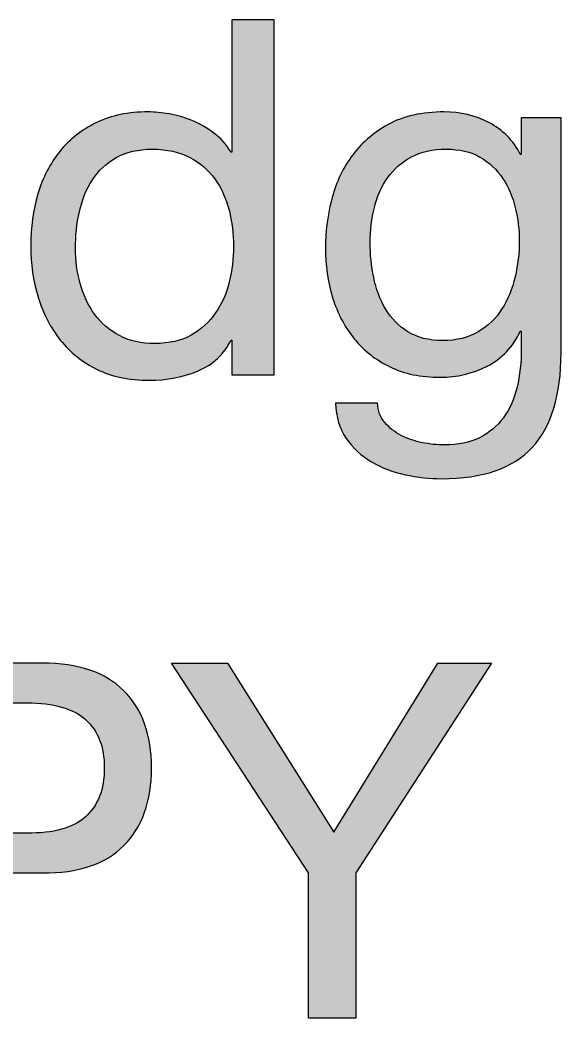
# Paper-space layout 'A3mask (portrait)' of a CAD drawing. Extents: x 0 to 277, y 0 to 394.
# Drawn here: x 212.605 to 214.803, y 29.013 to 33.067 of the extents above; entities that cross this region are included whole.
import ezdxf
from ezdxf.enums import TextEntityAlignment as Align

# ---------------------------------------------------------------- set-up
doc = ezdxf.new("R2010")
doc.units = 0
doc.layers.get('0').update_dxf_attribs({"linetype": 'CONTINUOUS'})
doc.layers.get('Defpoints').update_dxf_attribs({"linetype": 'CONTINUOUS'})
doc.layers.add('JPP_Mask', color=7, linetype='CONTINUOUS')
doc.styles.add('JPP', font='arial.ttf')

# ---------------------------------------------------------------- blocks, each defined once
blk = doc.blocks.new('A3mask (portrait)')
at = {"true_color": 0x004a91}
h = blk.add_hatch(color=154, dxfattribs=at)
edge = h.paths.add_edge_path()
edge.add_spline(control_points=[(213.6377, 31.8504), (213.6377, 32.0194), (213.6377, 32.2587), (213.6377, 32.4803)], knot_values=[19.437481, 19.437481, 19.437481, 19.437481, 19.749975, 19.749975, 19.749975, 19.749975], degree=3, periodic=0)
edge.add_spline(control_points=[(213.6377, 32.4803), (213.6377, 32.702), (213.6377, 32.9061), (213.6377, 33.0047)], knot_values=[19.124987, 19.124987, 19.124987, 19.124987, 19.437481, 19.437481, 19.437481, 19.437481], degree=3, periodic=0)
edge.add_spline(control_points=[(213.6377, 33.0047), (213.6377, 33.017), (213.6377, 33.0276), (213.6377, 33.0365)], knot_values=[19.085926, 19.085926, 19.085926, 19.085926, 19.124987, 19.124987, 19.124987, 19.124987], degree=3, periodic=0)
edge.add_spline(control_points=[(213.6377, 33.0365), (213.6377, 33.0453), (213.6377, 33.0524), (213.6377, 33.0574)], knot_values=[19.046864, 19.046864, 19.046864, 19.046864, 19.085926, 19.085926, 19.085926, 19.085926], degree=3, periodic=0)
edge.add_spline(control_points=[(213.6377, 33.0666), (213.6377, 33.0666), (213.6377, 33.0666), (213.6377, 33.0666), (213.6377, 33.0666), (213.6377, 33.0666), (213.6377, 33.0666)], knot_values=[18.999258, 18.999258, 18.999258, 18.999258, 18.999583, 18.999583, 18.999583, 19.000326, 19.000326, 19.000326, 19.000326], degree=3, periodic=0)
edge.add_spline(control_points=[(213.632, 33.0666), (213.6294, 33.0666), (213.626, 33.0666), (213.6219, 33.0666)], knot_values=[18.812494, 18.812494, 18.812494, 18.812494, 18.890617, 18.890617, 18.890617, 18.890617], degree=3, periodic=0)
edge.add_spline(control_points=[(213.6219, 33.0666), (213.6137, 33.0666), (213.6029, 33.0666), (213.5908, 33.0666)], knot_values=[18.656247, 18.656247, 18.656247, 18.656247, 18.812494, 18.812494, 18.812494, 18.812494], degree=3, periodic=0)
edge.add_spline(control_points=[(213.5908, 33.0666), (213.5787, 33.0666), (213.5653, 33.0666), (213.5519, 33.0666)], knot_values=[18.5, 18.5, 18.5, 18.5, 18.656247, 18.656247, 18.656247, 18.656247], degree=3, periodic=0)
edge.add_spline(control_points=[(213.5519, 33.0666), (213.5385, 33.0666), (213.5251, 33.0666), (213.513, 33.0666)], knot_values=[18.343753, 18.343753, 18.343753, 18.343753, 18.5, 18.5, 18.5, 18.5], degree=3, periodic=0)
edge.add_spline(control_points=[(213.513, 33.0666), (213.5009, 33.0666), (213.4901, 33.0666), (213.4819, 33.0666)], knot_values=[18.187506, 18.187506, 18.187506, 18.187506, 18.343753, 18.343753, 18.343753, 18.343753], degree=3, periodic=0)
edge.add_spline(control_points=[(213.4819, 33.0666), (213.4779, 33.0666), (213.4744, 33.0666), (213.4718, 33.0666)], knot_values=[18.109383, 18.109383, 18.109383, 18.109383, 18.187506, 18.187506, 18.187506, 18.187506], degree=3, periodic=0)
edge.add_spline(control_points=[(213.4661, 33.0666), (213.4661, 33.0666), (213.4661, 33.0666), (213.4661, 33.0666), (213.4661, 33.0666), (213.4661, 33.0666), (213.4661, 33.0666)], knot_values=[17.999522, 17.999522, 17.999522, 17.999522, 18.000874, 18.000874, 18.000874, 18.001353, 18.001353, 18.001353, 18.001353], degree=3, periodic=0)
edge.add_spline(control_points=[(213.4661, 33.0632), (213.4661, 33.0613), (213.4661, 33.0587), (213.4661, 33.0554)], knot_values=[17.914074, 17.914074, 17.914074, 17.914074, 17.953136, 17.953136, 17.953136, 17.953136], degree=3, periodic=0)
edge.add_spline(control_points=[(213.4661, 33.0554), (213.4661, 33.0521), (213.4661, 33.0481), (213.4661, 33.0435)], knot_values=[17.875012, 17.875012, 17.875012, 17.875012, 17.914074, 17.914074, 17.914074, 17.914074], degree=3, periodic=0)
edge.add_spline(control_points=[(213.4661, 33.0435), (213.4661, 33.0068), (213.4661, 32.9308), (213.4661, 32.8482)], knot_values=[17.562519, 17.562519, 17.562519, 17.562519, 17.875012, 17.875012, 17.875012, 17.875012], degree=3, periodic=0)
edge.add_spline(control_points=[(213.4661, 32.8482), (213.4661, 32.7656), (213.4661, 32.6765), (213.4661, 32.6136)], knot_values=[17.250025, 17.250025, 17.250025, 17.250025, 17.562519, 17.562519, 17.562519, 17.562519], degree=3, periodic=0)
edge.add_spline(control_points=[(213.4661, 32.6136), (213.4661, 32.5978), (213.4661, 32.5837), (213.4661, 32.5718)], knot_values=[17.171902, 17.171902, 17.171902, 17.171902, 17.250025, 17.250025, 17.250025, 17.250025], degree=3, periodic=0)
edge.add_spline(control_points=[(213.4661, 32.5718), (213.4661, 32.5598), (213.4661, 32.55), (213.4661, 32.5429)], knot_values=[17.093778, 17.093778, 17.093778, 17.093778, 17.171902, 17.171902, 17.171902, 17.171902], degree=3, periodic=0)
edge.add_spline(control_points=[(213.4661, 32.5429), (213.4661, 32.5394), (213.4661, 32.5365), (213.4661, 32.5343)], knot_values=[17.054716, 17.054716, 17.054716, 17.054716, 17.093778, 17.093778, 17.093778, 17.093778], degree=3, periodic=0)
edge.add_spline(control_points=[(213.4661, 32.5343), (213.4661, 32.5321), (213.4661, 32.5307), (213.4661, 32.53)], knot_values=[17.015655, 17.015655, 17.015655, 17.015655, 17.054716, 17.054716, 17.054716, 17.054716], degree=3, periodic=0)
edge.add_spline(control_points=[(213.4661, 32.53), (213.4661, 32.5299), (213.4661, 32.5299), (213.4661, 32.5298)], knot_values=[17.010772, 17.010772, 17.010772, 17.010772, 17.015655, 17.015655, 17.015655, 17.015655], degree=3, periodic=0)
edge.add_spline(control_points=[(213.4661, 32.5298), (213.4661, 32.5298), (213.4661, 32.5297), (213.4661, 32.5297)], knot_values=[17.005889, 17.005889, 17.005889, 17.005889, 17.010772, 17.010772, 17.010772, 17.010772], degree=3, periodic=0)
edge.add_spline(control_points=[(213.4661, 32.5297), (213.4661, 32.5297), (213.4661, 32.5297), (213.4661, 32.5297)], knot_values=[17.003448, 17.003448, 17.003448, 17.003448, 17.005889, 17.005889, 17.005889, 17.005889], degree=3, periodic=0)
edge.add_spline(control_points=[(213.4661, 32.5297), (213.4661, 32.5296), (213.4661, 32.5296), (213.4661, 32.5296)], knot_values=[17.001007, 17.001007, 17.001007, 17.001007, 17.003448, 17.003448, 17.003448, 17.003448], degree=3, periodic=0)
edge.add_spline(control_points=[(213.4661, 32.5296), (213.4661, 32.5296), (213.4661, 32.5296), (213.4661, 32.5296)], knot_values=[17.000701, 17.000701, 17.000701, 17.000701, 17.001007, 17.001007, 17.001007, 17.001007], degree=3, periodic=0)
edge.add_spline(control_points=[(213.4631, 32.5296), (213.4625, 32.5296), (213.4622, 32.5296), (213.4622, 32.5296), (213.4434, 32.5606), (213.4202, 32.5865), (213.3926, 32.6073), (213.365, 32.6282), (213.3357, 32.645), (213.3047, 32.6578)], knot_values=[14, 14, 14, 14, 14.312544, 14.312544, 14.312544, 15.312544, 15.312544, 15.312544, 16.312544, 16.312544, 16.312544, 16.312544], degree=3, periodic=0)
edge.add_spline(control_points=[(213.3047, 32.6578), (213.2738, 32.6705), (213.2427, 32.6797), (213.2119, 32.685)], knot_values=[13, 13, 13, 13, 14, 14, 14, 14], degree=3, periodic=0)
edge.add_spline(control_points=[(213.2119, 32.685), (213.1808, 32.6904), (213.1518, 32.6932), (213.1249, 32.6932)], knot_values=[12, 12, 12, 12, 13, 13, 13, 13], degree=3, periodic=0)
edge.add_spline(control_points=[(213.1249, 32.6932), (213.0456, 32.6932), (212.976, 32.6787), (212.9162, 32.6498)], knot_values=[11, 11, 11, 11, 12, 12, 12, 12], degree=3, periodic=0)
edge.add_spline(control_points=[(212.9162, 32.6498), (212.8561, 32.6208), (212.8064, 32.5817), (212.7668, 32.5327)], knot_values=[10, 10, 10, 10, 11, 11, 11, 11], degree=3, periodic=0)
edge.add_spline(control_points=[(212.7668, 32.5327), (212.7269, 32.4835), (212.6974, 32.426), (212.6779, 32.3601)], knot_values=[9, 9, 9, 9, 10, 10, 10, 10], degree=3, periodic=0)
edge.add_spline(control_points=[(212.6779, 32.3601), (212.6582, 32.2941), (212.6485, 32.224), (212.6485, 32.1501), (212.6485, 32.0761), (212.6587, 32.006), (212.6789, 31.9401)], knot_values=[7, 7, 7, 7, 8, 8, 8, 9, 9, 9, 9], degree=3, periodic=0)
edge.add_spline(control_points=[(212.6789, 31.9401), (212.6991, 31.8742), (212.729, 31.8163), (212.7686, 31.7665)], knot_values=[6, 6, 6, 6, 7, 7, 7, 7], degree=3, periodic=0)
edge.add_spline(control_points=[(212.7686, 31.7665), (212.8083, 31.7167), (212.8582, 31.677), (212.918, 31.6473)], knot_values=[5, 5, 5, 5, 6, 6, 6, 6], degree=3, periodic=0)
edge.add_spline(control_points=[(212.918, 31.6473), (212.9779, 31.6177), (213.0484, 31.603), (213.1291, 31.603)], knot_values=[4, 4, 4, 4, 5, 5, 5, 5], degree=3, periodic=0)
edge.add_spline(control_points=[(213.1291, 31.603), (213.2017, 31.603), (213.2682, 31.6158), (213.329, 31.6413)], knot_values=[3, 3, 3, 3, 4, 4, 4, 4], degree=3, periodic=0)
edge.add_spline(control_points=[(213.329, 31.6413), (213.3896, 31.6669), (213.4339, 31.7085), (213.4622, 31.7665)], knot_values=[2, 2, 2, 2, 3, 3, 3, 3], degree=3, periodic=0)
edge.add_spline(control_points=[(213.4661, 31.7665), (213.4661, 31.7665), (213.4661, 31.7312), (213.4661, 31.6958)], knot_values=[0.5, 0.5, 0.5, 0.5, 1, 1, 1, 1], degree=3, periodic=0)
edge.add_spline(control_points=[(213.4661, 31.6958), (213.4661, 31.6605), (213.4661, 31.6252), (213.4661, 31.6252), (213.4661, 31.6252), (213.4829, 31.6252), (213.5059, 31.6252)], knot_values=[20.687456, 20.687456, 20.687456, 20.687456, 21.187456, 21.187456, 21.187456, 21.5, 21.5, 21.5, 21.5], degree=3, periodic=0)
edge.add_spline(control_points=[(213.5059, 31.6252), (213.529, 31.6252), (213.5583, 31.6252), (213.5834, 31.6252)], knot_values=[20.374962, 20.374962, 20.374962, 20.374962, 20.687456, 20.687456, 20.687456, 20.687456], degree=3, periodic=0)
edge.add_spline(control_points=[(213.5834, 31.6252), (213.596, 31.6252), (213.6075, 31.6252), (213.6167, 31.6252)], knot_values=[20.218716, 20.218716, 20.218716, 20.218716, 20.374962, 20.374962, 20.374962, 20.374962], degree=3, periodic=0)
edge.add_spline(control_points=[(213.6167, 31.6252), (213.6259, 31.6252), (213.6327, 31.6252), (213.6358, 31.6252)], knot_values=[20.062469, 20.062469, 20.062469, 20.062469, 20.218716, 20.218716, 20.218716, 20.218716], degree=3, periodic=0)
edge.add_spline(control_points=[(213.6377, 31.6252), (213.6377, 31.6252), (213.6377, 31.6252), (213.6377, 31.6252), (213.6377, 31.6252), (213.6377, 31.6252), (213.6377, 31.6252)], knot_values=[19.999756, 19.999756, 19.999756, 19.999756, 20.000581, 20.000581, 20.000581, 20.000824, 20.000824, 20.000824, 20.000824], degree=3, periodic=0)
edge.add_spline(control_points=[(213.6377, 31.6252), (213.6377, 31.6252), (213.6377, 31.6252), (213.6377, 31.6252)], knot_values=[19.999604, 19.999604, 19.999604, 19.999604, 19.999756, 19.999756, 19.999756, 19.999756], degree=3, periodic=0)
edge.add_spline(control_points=[(213.6377, 31.6262), (213.6377, 31.6279), (213.6377, 31.6318), (213.6377, 31.6376)], knot_values=[19.945284, 19.945284, 19.945284, 19.945284, 19.984345, 19.984345, 19.984345, 19.984345], degree=3, periodic=0)
edge.add_spline(control_points=[(213.6377, 31.6376), (213.6377, 31.6435), (213.6377, 31.6512), (213.6377, 31.6608)], knot_values=[19.906222, 19.906222, 19.906222, 19.906222, 19.945284, 19.945284, 19.945284, 19.945284], degree=3, periodic=0)
edge.add_spline(control_points=[(213.6377, 31.6608), (213.6377, 31.68), (213.6377, 31.7062), (213.6377, 31.7383)], knot_values=[19.828098, 19.828098, 19.828098, 19.828098, 19.906222, 19.906222, 19.906222, 19.906222], degree=3, periodic=0)
edge.add_spline(control_points=[(213.6377, 31.7383), (213.6377, 31.7704), (213.6377, 31.8082), (213.6377, 31.8504)], knot_values=[19.749975, 19.749975, 19.749975, 19.749975, 19.828098, 19.828098, 19.828098, 19.828098], degree=3, periodic=0)
edge = h.paths.add_edge_path(flags=16)
edge.add_spline(control_points=[(213.4552, 32.0027), (213.4436, 31.9556), (213.425, 31.9135), (213.3995, 31.8765), (213.374, 31.8395), (213.3411, 31.8096), (213.3007, 31.7867)], knot_values=[4, 4, 4, 4, 5, 5, 5, 6, 6, 6, 6], degree=3, periodic=0)
edge.add_spline(control_points=[(213.3007, 31.7867), (213.2604, 31.7638), (213.2112, 31.7524), (213.1532, 31.7524)], knot_values=[3, 3, 3, 3, 4, 4, 4, 4], degree=3, periodic=0)
edge.add_spline(control_points=[(213.1532, 31.7524), (213.098, 31.7524), (213.05, 31.7631), (213.0089, 31.7846), (212.9679, 31.8062), (212.9342, 31.8351), (212.908, 31.8715)], knot_values=[1, 1, 1, 1, 2, 2, 2, 3, 3, 3, 3], degree=3, periodic=0)
edge.add_spline(control_points=[(212.908, 31.8715), (212.8818, 31.9078), (212.8621, 31.9492), (212.8494, 31.9956)], knot_values=[0, 0, 0, 0, 1, 1, 1, 1], degree=3, periodic=0)
edge.add_spline(control_points=[(212.8494, 31.9956), (212.8366, 32.0421), (212.8303, 32.0895), (212.8303, 32.138)], knot_values=[15, 15, 15, 15, 16, 16, 16, 16], degree=3, periodic=0)
edge.add_spline(control_points=[(212.8303, 32.138), (212.8303, 32.1891), (212.8357, 32.2389), (212.8463, 32.2874)], knot_values=[14, 14, 14, 14, 15, 15, 15, 15], degree=3, periodic=0)
edge.add_spline(control_points=[(212.8463, 32.2874), (212.8572, 32.3358), (212.8746, 32.3789), (212.899, 32.4166)], knot_values=[13, 13, 13, 13, 14, 14, 14, 14], degree=3, periodic=0)
edge.add_spline(control_points=[(212.899, 32.4166), (212.9231, 32.4543), (212.9554, 32.4845), (212.9957, 32.5074)], knot_values=[12, 12, 12, 12, 13, 13, 13, 13], degree=3, periodic=0)
edge.add_spline(control_points=[(212.9957, 32.5074), (213.0363, 32.5302), (213.0852, 32.5417), (213.1432, 32.5417)], knot_values=[11, 11, 11, 11, 12, 12, 12, 12], degree=3, periodic=0)
edge.add_spline(control_points=[(213.1432, 32.5417), (213.2024, 32.5417), (213.2529, 32.5306), (213.2947, 32.5084)], knot_values=[10, 10, 10, 10, 11, 11, 11, 11], degree=3, periodic=0)
edge.add_spline(control_points=[(213.2947, 32.5084), (213.3362, 32.4863), (213.3703, 32.4569), (213.3965, 32.4206)], knot_values=[9, 9, 9, 9, 10, 10, 10, 10], degree=3, periodic=0)
edge.add_spline(control_points=[(213.3965, 32.4206), (213.4227, 32.3842), (213.442, 32.3422), (213.454, 32.2944), (213.4661, 32.2467), (213.4724, 32.1971), (213.4724, 32.146)], knot_values=[7, 7, 7, 7, 8, 8, 8, 9, 9, 9, 9], degree=3, periodic=0)
edge.add_spline(control_points=[(213.4724, 32.146), (213.4724, 32.0975), (213.4666, 32.0497), (213.4552, 32.0027)], knot_values=[6, 6, 6, 6, 7, 7, 7, 7], degree=3, periodic=0)
h = blk.add_hatch(color=154, dxfattribs=at)
edge = h.paths.add_edge_path(flags=16)
edge.add_spline(control_points=[(214.4665, 31.7998), (214.5061, 31.8234), (214.5381, 31.8543), (214.5623, 31.8927), (214.5866, 31.931), (214.6045, 31.9745), (214.6159, 32.0228), (214.6272, 32.0713), (214.633, 32.1198), (214.633, 32.1683), (214.633, 32.214), (214.6277, 32.2591), (214.6168, 32.3035), (214.6061, 32.3479), (214.5889, 32.3879), (214.5653, 32.4236), (214.5419, 32.4592), (214.5112, 32.4879), (214.4734, 32.5095), (214.4359, 32.5309), (214.3899, 32.5417), (214.3361, 32.5417), (214.2809, 32.5417), (214.2338, 32.5313), (214.1949, 32.5104), (214.1559, 32.4895), (214.1239, 32.4617), (214.0991, 32.4267), (214.074, 32.3916), (214.0559, 32.3513), (214.0446, 32.3055), (214.033, 32.2598), (214.0274, 32.212), (214.0274, 32.1622), (214.0274, 32.115), (214.032, 32.0679), (214.0416, 32.0209), (214.0508, 31.9738), (214.0671, 31.931), (214.09, 31.8927), (214.1128, 31.8543), (214.1431, 31.8234), (214.1807, 31.7998), (214.2185, 31.7763), (214.2656, 31.7644), (214.322, 31.7644), (214.3786, 31.7644), (214.4268, 31.7763), (214.4665, 31.7998)], knot_values=[0, 0, 0, 0, 1, 1, 1, 2, 2, 2, 3, 3, 3, 4, 4, 4, 5, 5, 5, 6, 6, 6, 7, 7, 7, 8, 8, 8, 9, 9, 9, 10, 10, 10, 11, 11, 11, 12, 12, 12, 13, 13, 13, 14, 14, 14, 15, 15, 15, 16, 16, 16, 16], degree=3, periodic=0)
edge = h.paths.add_edge_path()
edge.add_spline(control_points=[(214.6854, 31.3304), (214.6075, 31.2456), (214.485, 31.2033), (214.318, 31.2033), (214.2696, 31.2033), (214.2202, 31.2086), (214.1696, 31.2194), (214.1193, 31.2302), (214.0733, 31.2477), (214.0323, 31.2719), (213.9912, 31.296), (213.9574, 31.3277), (213.9305, 31.3668), (213.9035, 31.4059), (213.8887, 31.4535), (213.8859, 31.5101), (213.8859, 31.5101), (214.0576, 31.5101), (214.0576, 31.5101), (214.0589, 31.4792), (214.0687, 31.4529), (214.0868, 31.4314), (214.1051, 31.4098), (214.1274, 31.3923), (214.1536, 31.3788), (214.1798, 31.3654), (214.2083, 31.3556), (214.2394, 31.3496), (214.2703, 31.3436), (214.2999, 31.3405), (214.3282, 31.3405), (214.3846, 31.3405), (214.4324, 31.3503), (214.4716, 31.3698), (214.5105, 31.3893), (214.5428, 31.4162), (214.5683, 31.4505), (214.594, 31.4848), (214.6124, 31.5262), (214.624, 31.5747), (214.6353, 31.6232), (214.6411, 31.6763), (214.6411, 31.7342), (214.6411, 31.7342), (214.6411, 31.8028), (214.6411, 31.8028), (214.6411, 31.8028), (214.637, 31.8028), (214.637, 31.8028), (214.6075, 31.7382), (214.5627, 31.6908), (214.5027, 31.6605), (214.4428, 31.6303), (214.3793, 31.6151), (214.312, 31.6151), (214.2338, 31.6151), (214.1659, 31.6292), (214.1081, 31.6575), (214.0501, 31.6857), (214.0017, 31.7237), (213.9627, 31.7715), (213.9237, 31.8193), (213.8945, 31.8752), (213.875, 31.9391), (213.8553, 32.003), (213.8456, 32.0706), (213.8456, 32.1419), (213.8456, 32.2039), (213.8537, 32.2674), (213.8699, 32.3328), (213.8859, 32.398), (213.9128, 32.4573), (213.9506, 32.5104), (213.9882, 32.5636), (214.0381, 32.6073), (214.1, 32.6417), (214.1619, 32.676), (214.238, 32.6932), (214.3282, 32.6932), (214.3941, 32.6932), (214.4546, 32.6787), (214.5099, 32.6498), (214.5651, 32.6208), (214.608, 32.5774), (214.639, 32.5195), (214.639, 32.5195), (214.6411, 32.5195), (214.6411, 32.5195), (214.6411, 32.5195), (214.6411, 32.6689), (214.6411, 32.6689), (214.6411, 32.6689), (214.8026, 32.6689), (214.8026, 32.6689), (214.8026, 32.6689), (214.8026, 31.714), (214.8026, 31.714), (214.8026, 31.5431), (214.7636, 31.4153), (214.6854, 31.3304)], knot_values=[0, 0, 0, 0, 1, 1, 1, 2, 2, 2, 3, 3, 3, 4, 4, 4, 5, 5, 5, 6, 6, 6, 7, 7, 7, 8, 8, 8, 9, 9, 9, 10, 10, 10, 11, 11, 11, 12, 12, 12, 13, 13, 13, 14, 14, 14, 15, 15, 15, 16, 16, 16, 17, 17, 17, 18, 18, 18, 19, 19, 19, 20, 20, 20, 21, 21, 21, 22, 22, 22, 23, 23, 23, 24, 24, 24, 25, 25, 25, 26, 26, 26, 27, 27, 27, 28, 28, 28, 29, 29, 29, 30, 30, 30, 31, 31, 31, 32, 32, 32, 33, 33, 33, 33], degree=3, periodic=0)
h = blk.add_hatch(color=154, dxfattribs=at)
edge = h.paths.add_edge_path()
edge.add_spline(control_points=[(212.5949, 29.6021), (212.654, 29.6021), (212.697, 29.6021), (212.697, 29.6021), (212.8424, 29.6007), (212.9523, 29.6376), (213.027, 29.713), (213.1017, 29.7884), (213.1391, 29.8935), (213.1391, 30.028), (213.1391, 30.1625), (213.1017, 30.2671), (213.027, 30.3419)], knot_values=[1, 1, 1, 1, 1.312544, 1.312544, 1.312544, 2.312544, 2.312544, 2.312544, 3.312544, 3.312544, 3.312544, 4.312544, 4.312544, 4.312544, 4.312544], degree=3, periodic=0)
edge.add_spline(control_points=[(213.027, 30.3419), (212.9523, 30.4166), (212.8424, 30.454), (212.697, 30.454)], knot_values=[0, 0, 0, 0, 1, 1, 1, 1], degree=3, periodic=0)
edge.add_spline(control_points=[(212.697, 30.454), (212.697, 30.454), (212.6352, 30.454), (212.5504, 30.454)], knot_values=[8.687456, 8.687456, 8.687456, 8.687456, 9, 9, 9, 9], degree=3, periodic=0)
edge.add_spline(control_points=[(212.5504, 30.454), (212.4655, 30.454), (212.3576, 30.454), (212.265, 30.454)], knot_values=[8.374962, 8.374962, 8.374962, 8.374962, 8.687456, 8.687456, 8.687456, 8.687456], degree=3, periodic=0)
edge.add_spline(control_points=[(212.265, 30.454), (212.2188, 30.454), (212.1763, 30.454), (212.1426, 30.454)], knot_values=[8.218716, 8.218716, 8.218716, 8.218716, 8.374963, 8.374963, 8.374963, 8.374963], degree=3, periodic=0)
edge.add_spline(control_points=[(212.1426, 30.454), (212.1089, 30.454), (212.0838, 30.454), (212.0722, 30.454)], knot_values=[8.062469, 8.062469, 8.062469, 8.062469, 8.218716, 8.218716, 8.218716, 8.218716], degree=3, periodic=0)
edge.add_spline(control_points=[(212.0651, 30.454), (212.0651, 30.454), (212.0651, 30.454), (212.0651, 30.454), (212.0651, 30.454), (212.0651, 30.454), (212.0651, 30.454)], knot_values=[7.999756, 7.999756, 7.999756, 7.999756, 8.000581, 8.000581, 8.000581, 8.000824, 8.000824, 8.000824, 8.000824], degree=3, periodic=0)
edge.add_spline(control_points=[(212.0651, 30.4529), (212.0651, 30.4512), (212.0651, 30.4473), (212.0651, 30.4415)], knot_values=[7.945284, 7.945284, 7.945284, 7.945284, 7.984345, 7.984345, 7.984345, 7.984345], degree=3, periodic=0)
edge.add_spline(control_points=[(212.0651, 30.4415), (212.0651, 30.4357), (212.0651, 30.4279), (212.0651, 30.4183)], knot_values=[7.906222, 7.906222, 7.906222, 7.906222, 7.945284, 7.945284, 7.945284, 7.945284], degree=3, periodic=0)
edge.add_spline(control_points=[(212.0651, 30.4183), (212.0651, 30.3992), (212.0651, 30.3729), (212.0651, 30.3408)], knot_values=[7.828098, 7.828098, 7.828098, 7.828098, 7.906222, 7.906222, 7.906222, 7.906222], degree=3, periodic=0)
edge.add_spline(control_points=[(212.0651, 30.3408), (212.0651, 30.3088), (212.0651, 30.2709), (212.0651, 30.2287)], knot_values=[7.749975, 7.749975, 7.749975, 7.749975, 7.828098, 7.828098, 7.828098, 7.828098], degree=3, periodic=0)
edge.add_spline(control_points=[(212.0651, 30.2287), (212.0651, 30.0598), (212.0651, 29.8205), (212.0651, 29.5988)], knot_values=[7.437481, 7.437481, 7.437481, 7.437481, 7.749975, 7.749975, 7.749975, 7.749975], degree=3, periodic=0)
edge.add_spline(control_points=[(212.0651, 29.5988), (212.0651, 29.3771), (212.0651, 29.173), (212.0651, 29.0745)], knot_values=[7.124987, 7.124987, 7.124987, 7.124987, 7.437481, 7.437481, 7.437481, 7.437481], degree=3, periodic=0)
edge.add_spline(control_points=[(212.0651, 29.0745), (212.0651, 29.0621), (212.0651, 29.0515), (212.0651, 29.0426)], knot_values=[7.085926, 7.085926, 7.085926, 7.085926, 7.124987, 7.124987, 7.124987, 7.124987], degree=3, periodic=0)
edge.add_spline(control_points=[(212.0651, 29.0426), (212.0651, 29.0338), (212.0651, 29.0268), (212.0651, 29.0217)], knot_values=[7.046864, 7.046864, 7.046864, 7.046864, 7.085926, 7.085926, 7.085926, 7.085926], degree=3, periodic=0)
edge.add_spline(control_points=[(212.0651, 29.0125), (212.0651, 29.0125), (212.0651, 29.0125), (212.0651, 29.0125), (212.0651, 29.0125), (212.0651, 29.0125), (212.0651, 29.0125)], knot_values=[6.999258, 6.999258, 6.999258, 6.999258, 6.999583, 6.999583, 6.999583, 7.000326, 7.000326, 7.000326, 7.000326], degree=3, periodic=0)
edge.add_spline(control_points=[(212.0657, 29.0125), (212.0666, 29.0125), (212.0686, 29.0125), (212.0715, 29.0125)], knot_values=[6.890617, 6.890617, 6.890617, 6.890617, 6.968741, 6.968741, 6.968741, 6.968741], degree=3, periodic=0)
edge.add_spline(control_points=[(212.0715, 29.0125), (212.0744, 29.0125), (212.0783, 29.0125), (212.0828, 29.0125)], knot_values=[6.812494, 6.812494, 6.812494, 6.812494, 6.890617, 6.890617, 6.890617, 6.890617], degree=3, periodic=0)
edge.add_spline(control_points=[(212.0828, 29.0125), (212.092, 29.0125), (212.104, 29.0125), (212.1176, 29.0125)], knot_values=[6.656247, 6.656247, 6.656247, 6.656247, 6.812494, 6.812494, 6.812494, 6.812494], degree=3, periodic=0)
edge.add_spline(control_points=[(212.1176, 29.0125), (212.1311, 29.0125), (212.1461, 29.0125), (212.1611, 29.0125)], knot_values=[6.5, 6.5, 6.5, 6.5, 6.656247, 6.656247, 6.656247, 6.656247], degree=3, periodic=0)
edge.add_spline(control_points=[(212.1611, 29.0125), (212.176, 29.0125), (212.191, 29.0125), (212.2045, 29.0125)], knot_values=[6.343753, 6.343753, 6.343753, 6.343753, 6.5, 6.5, 6.5, 6.5], degree=3, periodic=0)
edge.add_spline(control_points=[(212.2045, 29.0125), (212.2181, 29.0125), (212.2301, 29.0125), (212.2393, 29.0125)], knot_values=[6.187506, 6.187506, 6.187506, 6.187506, 6.343753, 6.343753, 6.343753, 6.343753], degree=3, periodic=0)
edge.add_spline(control_points=[(212.2393, 29.0125), (212.2438, 29.0125), (212.2477, 29.0125), (212.2506, 29.0125)], knot_values=[6.109383, 6.109383, 6.109383, 6.109383, 6.187506, 6.187506, 6.187506, 6.187506], degree=3, periodic=0)
edge.add_spline(control_points=[(212.2506, 29.0125), (212.2535, 29.0125), (212.2555, 29.0125), (212.2564, 29.0125)], knot_values=[6.031259, 6.031259, 6.031259, 6.031259, 6.109383, 6.109383, 6.109383, 6.109383], degree=3, periodic=0)
edge.add_spline(control_points=[(212.257, 29.0125), (212.257, 29.0125), (212.257, 29.0125), (212.257, 29.0125), (212.257, 29.0125), (212.257, 29.0125), (212.257, 29.0125)], knot_values=[5.999522, 5.999522, 5.999522, 5.999522, 6.000874, 6.000874, 6.000874, 6.001353, 6.001353, 6.001353, 6.001353], degree=3, periodic=0)
edge.add_spline(control_points=[(212.257, 29.0163), (212.257, 29.0183), (212.257, 29.0212), (212.257, 29.0248)], knot_values=[5.914074, 5.914074, 5.914074, 5.914074, 5.953136, 5.953136, 5.953136, 5.953136], degree=3, periodic=0)
edge.add_spline(control_points=[(212.257, 29.0248), (212.257, 29.0285), (212.257, 29.0328), (212.257, 29.0379)], knot_values=[5.875012, 5.875012, 5.875012, 5.875012, 5.914074, 5.914074, 5.914074, 5.914074], degree=3, periodic=0)
edge.add_spline(control_points=[(212.257, 29.0379), (212.257, 29.0782), (212.257, 29.1616), (212.257, 29.2523)], knot_values=[5.562519, 5.562519, 5.562519, 5.562519, 5.875012, 5.875012, 5.875012, 5.875012], degree=3, periodic=0)
edge.add_spline(control_points=[(212.257, 29.2523), (212.257, 29.343), (212.257, 29.4409), (212.257, 29.51)], knot_values=[5.250025, 5.250025, 5.250025, 5.250025, 5.562519, 5.562519, 5.562519, 5.562519], degree=3, periodic=0)
edge.add_spline(control_points=[(212.257, 29.51), (212.257, 29.5273), (212.257, 29.5427), (212.257, 29.5559)], knot_values=[5.171902, 5.171902, 5.171902, 5.171902, 5.250025, 5.250025, 5.250025, 5.250025], degree=3, periodic=0)
edge.add_spline(control_points=[(212.257, 29.5559), (212.257, 29.569), (212.257, 29.5797), (212.257, 29.5876)], knot_values=[5.093778, 5.093778, 5.093778, 5.093778, 5.171902, 5.171902, 5.171902, 5.171902], degree=3, periodic=0)
edge.add_spline(control_points=[(212.257, 29.5876), (212.257, 29.5915), (212.257, 29.5946), (212.257, 29.597)], knot_values=[5.054716, 5.054716, 5.054716, 5.054716, 5.093778, 5.093778, 5.093778, 5.093778], degree=3, periodic=0)
edge.add_spline(control_points=[(212.257, 29.597), (212.257, 29.5994), (212.257, 29.601), (212.257, 29.6017)], knot_values=[5.015655, 5.015655, 5.015655, 5.015655, 5.054716, 5.054716, 5.054716, 5.054716], degree=3, periodic=0)
edge.add_spline(control_points=[(212.257, 29.6017), (212.257, 29.6018), (212.257, 29.6019), (212.257, 29.6019)], knot_values=[5.010772, 5.010772, 5.010772, 5.010772, 5.015655, 5.015655, 5.015655, 5.015655], degree=3, periodic=0)
edge.add_spline(control_points=[(212.257, 29.6019), (212.257, 29.602), (212.257, 29.602), (212.257, 29.6021)], knot_values=[5.005889, 5.005889, 5.005889, 5.005889, 5.010772, 5.010772, 5.010772, 5.010772], degree=3, periodic=0)
edge.add_spline(control_points=[(212.257, 29.6021), (212.257, 29.6021), (212.257, 29.6021), (212.257, 29.6021)], knot_values=[5.003448, 5.003448, 5.003448, 5.003448, 5.005889, 5.005889, 5.005889, 5.005889], degree=3, periodic=0)
edge.add_spline(control_points=[(212.257, 29.6021), (212.257, 29.6021), (212.257, 29.6021), (212.257, 29.6021)], knot_values=[5.001007, 5.001007, 5.001007, 5.001007, 5.003448, 5.003448, 5.003448, 5.003448], degree=3, periodic=0)
edge.add_spline(control_points=[(212.2619, 29.6021), (212.27, 29.6021), (212.2874, 29.6021), (212.3109, 29.6021)], knot_values=[4.781284, 4.781284, 4.781284, 4.781284, 4.937531, 4.937531, 4.937531, 4.937531], degree=3, periodic=0)
edge.add_spline(control_points=[(212.3109, 29.6021), (212.3814, 29.6021), (212.5063, 29.6021), (212.5949, 29.6021)], knot_values=[4.312544, 4.312544, 4.312544, 4.312544, 4.781284, 4.781284, 4.781284, 4.781284], degree=3, periodic=0)
edge = h.paths.add_edge_path(flags=16)
edge.add_spline(control_points=[(212.5137, 29.7636), (212.4476, 29.7636), (212.3684, 29.7636), (212.3156, 29.7636)], knot_values=[6.249985, 6.249985, 6.249985, 6.249985, 6.624977, 6.624977, 6.624977, 6.624977], degree=3, periodic=0)
edge.add_spline(control_points=[(212.3156, 29.7636), (212.3024, 29.7636), (212.2909, 29.7636), (212.2816, 29.7636)], knot_values=[6.156237, 6.156237, 6.156237, 6.156237, 6.249985, 6.249985, 6.249985, 6.249985], degree=3, periodic=0)
edge.add_spline(control_points=[(212.2816, 29.7636), (212.2723, 29.7636), (212.2653, 29.7636), (212.2612, 29.7636)], knot_values=[6.062489, 6.062489, 6.062489, 6.062489, 6.156237, 6.156237, 6.156237, 6.156237], degree=3, periodic=0)
edge.add_spline(control_points=[(212.2612, 29.7636), (212.2601, 29.7636), (212.2593, 29.7636), (212.2586, 29.7636)], knot_values=[6.039052, 6.039052, 6.039052, 6.039052, 6.062489, 6.062489, 6.062489, 6.062489], degree=3, periodic=0)
edge.add_spline(control_points=[(212.2586, 29.7636), (212.258, 29.7636), (212.2575, 29.7636), (212.2572, 29.7636)], knot_values=[6.015615, 6.015615, 6.015615, 6.015615, 6.039052, 6.039052, 6.039052, 6.039052], degree=3, periodic=0)
edge.add_spline(control_points=[(212.2572, 29.7636), (212.2572, 29.7636), (212.2571, 29.7636), (212.2571, 29.7636)], knot_values=[6.009755, 6.009755, 6.009755, 6.009755, 6.015615, 6.015615, 6.015615, 6.015615], degree=3, periodic=0)
edge.add_spline(control_points=[(212.2571, 29.7636), (212.257, 29.7636), (212.257, 29.7636), (212.257, 29.7636)], knot_values=[6.003896, 6.003896, 6.003896, 6.003896, 6.009755, 6.009755, 6.009755, 6.009755], degree=3, periodic=0)
edge.add_spline(control_points=[(212.257, 29.7636), (212.257, 29.7636), (212.257, 29.7636), (212.257, 29.7636)], knot_values=[6.002431, 6.002431, 6.002431, 6.002431, 6.003896, 6.003896, 6.003896, 6.003896], degree=3, periodic=0)
edge.add_spline(control_points=[(212.257, 29.7636), (212.257, 29.7636), (212.257, 29.7636), (212.257, 29.7636)], knot_values=[6.000967, 6.000967, 6.000967, 6.000967, 6.002431, 6.002431, 6.002431, 6.002431], degree=3, periodic=0)
edge.add_spline(control_points=[(212.257, 29.7636), (212.257, 29.7636), (212.257, 29.7636), (212.257, 29.7636)], knot_values=[6.0006, 6.0006, 6.0006, 6.0006, 6.000967, 6.000967, 6.000967, 6.000967], degree=3, periodic=0)
edge.add_spline(control_points=[(212.257, 29.7636), (212.257, 29.7636), (212.257, 29.7636), (212.257, 29.7636), (212.257, 29.7636), (212.257, 29.7636), (212.257, 29.7636)], knot_values=[5.999502, 5.999502, 5.999502, 5.999502, 6.000102, 6.000102, 6.000102, 6.0006, 6.0006, 6.0006, 6.0006], degree=3, periodic=0)
edge.add_spline(control_points=[(212.257, 29.7651), (212.257, 29.7666), (212.257, 29.7692), (212.257, 29.7728)], knot_values=[5.921867, 5.921867, 5.921867, 5.921867, 5.968741, 5.968741, 5.968741, 5.968741], degree=3, periodic=0)
edge.add_spline(control_points=[(212.257, 29.7728), (212.257, 29.7763), (212.257, 29.7809), (212.257, 29.7863)], knot_values=[5.874992, 5.874992, 5.874992, 5.874992, 5.921867, 5.921867, 5.921867, 5.921867], degree=3, periodic=0)
edge.add_spline(control_points=[(212.257, 29.7863), (212.257, 29.808), (212.257, 29.8436), (212.257, 29.8863)], knot_values=[5.687496, 5.687496, 5.687496, 5.687496, 5.874992, 5.874992, 5.874992, 5.874992], degree=3, periodic=0)
edge.add_spline(control_points=[(212.257, 29.8863), (212.257, 29.9289), (212.257, 29.9785), (212.257, 30.028)], knot_values=[5.5, 5.5, 5.5, 5.5, 5.687496, 5.687496, 5.687496, 5.687496], degree=3, periodic=0)
edge.add_spline(control_points=[(212.257, 30.028), (212.257, 30.0776), (212.257, 30.1272), (212.257, 30.1698)], knot_values=[5.312504, 5.312504, 5.312504, 5.312504, 5.5, 5.5, 5.5, 5.5], degree=3, periodic=0)
edge.add_spline(control_points=[(212.257, 30.1698), (212.257, 30.2125), (212.257, 30.2481), (212.257, 30.2698)], knot_values=[5.125008, 5.125008, 5.125008, 5.125008, 5.312504, 5.312504, 5.312504, 5.312504], degree=3, periodic=0)
edge.add_spline(control_points=[(212.257, 30.2698), (212.257, 30.2752), (212.257, 30.2798), (212.257, 30.2833)], knot_values=[5.078133, 5.078133, 5.078133, 5.078133, 5.125007, 5.125007, 5.125007, 5.125007], degree=3, periodic=0)
edge.add_spline(control_points=[(212.257, 30.2833), (212.257, 30.2869), (212.257, 30.2895), (212.257, 30.291)], knot_values=[5.031259, 5.031259, 5.031259, 5.031259, 5.078133, 5.078133, 5.078133, 5.078133], degree=3, periodic=0)
edge.add_spline(control_points=[(212.257, 30.291), (212.257, 30.2914), (212.257, 30.2917), (212.257, 30.2919)], knot_values=[5.019541, 5.019541, 5.019541, 5.019541, 5.031259, 5.031259, 5.031259, 5.031259], degree=3, periodic=0)
edge.add_spline(control_points=[(212.257, 30.2919), (212.257, 30.2922), (212.257, 30.2923), (212.257, 30.2924)], knot_values=[5.007822, 5.007822, 5.007822, 5.007822, 5.019541, 5.019541, 5.019541, 5.019541], degree=3, periodic=0)
edge.add_spline(control_points=[(212.257, 30.2924), (212.257, 30.2924), (212.257, 30.2925), (212.257, 30.2925)], knot_values=[5.004893, 5.004893, 5.004893, 5.004893, 5.007822, 5.007822, 5.007822, 5.007822], degree=3, periodic=0)
edge.add_spline(control_points=[(212.257, 30.2925), (212.257, 30.2925), (212.257, 30.2925), (212.257, 30.2925)], knot_values=[5.001963, 5.001963, 5.001963, 5.001963, 5.004893, 5.004893, 5.004893, 5.004893], degree=3, periodic=0)
edge.add_spline(control_points=[(212.257, 30.2925), (212.257, 30.2925), (212.257, 30.2925), (212.257, 30.2925)], knot_values=[5.001231, 5.001231, 5.001231, 5.001231, 5.001963, 5.001963, 5.001963, 5.001963], degree=3, periodic=0)
edge.add_spline(control_points=[(212.257, 30.2925), (212.257, 30.2925), (212.257, 30.2925), (212.257, 30.2925), (212.257, 30.2925), (212.257, 30.2925), (212.257, 30.2925)], knot_values=[4.999766, 4.999766, 4.999766, 4.999766, 5.000996, 5.000996, 5.000996, 5.001231, 5.001231, 5.001231, 5.001231], degree=3, periodic=0)
edge.add_spline(control_points=[(212.2612, 30.2925), (212.2653, 30.2925), (212.2723, 30.2925), (212.2816, 30.2925)], knot_values=[4.843763, 4.843763, 4.843763, 4.843763, 4.937511, 4.937511, 4.937511, 4.937511], degree=3, periodic=0)
edge.add_spline(control_points=[(212.2816, 30.2925), (212.2909, 30.2925), (212.3024, 30.2925), (212.3156, 30.2925)], knot_values=[4.750015, 4.750015, 4.750015, 4.750015, 4.843763, 4.843763, 4.843763, 4.843763], degree=3, periodic=0)
edge.add_spline(control_points=[(212.3156, 30.2925), (212.3684, 30.2925), (212.4476, 30.2925), (212.5137, 30.2925)], knot_values=[4.375023, 4.375023, 4.375023, 4.375023, 4.750015, 4.750015, 4.750015, 4.750015], degree=3, periodic=0)
edge.add_spline(control_points=[(212.5137, 30.2925), (212.5797, 30.2925), (212.6325, 30.2925), (212.6325, 30.2925), (212.7415, 30.2925), (212.8213, 30.2699), (212.8716, 30.2249)], knot_values=[3, 3, 3, 3, 3.375023, 3.375023, 3.375023, 4.375023, 4.375023, 4.375023, 4.375023], degree=3, periodic=0)
edge.add_spline(control_points=[(212.8716, 30.2249), (212.9222, 30.1797), (212.9475, 30.114), (212.9475, 30.028), (212.9475, 29.9419), (212.9222, 29.8758), (212.8716, 29.8301)], knot_values=[1, 1, 1, 1, 2, 2, 2, 3, 3, 3, 3], degree=3, periodic=0)
edge.add_spline(control_points=[(212.8716, 29.8301), (212.8213, 29.7844), (212.7415, 29.7622), (212.6325, 29.7636)], knot_values=[0, 0, 0, 0, 1, 1, 1, 1], degree=3, periodic=0)
edge.add_spline(control_points=[(212.6325, 29.7636), (212.6325, 29.7636), (212.5797, 29.7636), (212.5137, 29.7636)], knot_values=[6.624977, 6.624977, 6.624977, 6.624977, 7, 7, 7, 7], degree=3, periodic=0)
blk.add_hatch(color=154, dxfattribs=at).paths.add_polyline_path([(214.5201, 30.454), (214.302, 30.454), (213.8801, 29.7675), (213.448, 30.454), (213.2198, 30.454), (213.7771, 29.6021), (213.7771, 29.0125), (213.969, 29.0125), (213.969, 29.6021)])
at = {"layer": 'Defpoints', "color": 154, "true_color": 0x004a91}
blk.add_lwpolyline([(213.969, 29.0125), (213.7771, 29.0125), (213.7771, 29.6021), (213.2198, 30.454), (213.448, 30.454), (213.8801, 29.7675), (214.302, 30.454), (214.5201, 30.454), (213.969, 29.6021), (213.969, 29.0125)], dxfattribs=at)
for points, knots in [([(213.4661, 31.6252), (213.4661, 31.6252), (213.4661, 31.7665), (213.4661, 31.7665), (213.4661, 31.7665), (213.4622, 31.7665), (213.4622, 31.7665), (213.4339, 31.7085), (213.3896, 31.6669), (213.329, 31.6413), (213.2682, 31.6158), (213.2017, 31.603), (213.1291, 31.603), (213.0484, 31.603), (212.9779, 31.6177), (212.918, 31.6473), (212.8582, 31.677), (212.8083, 31.7167), (212.7686, 31.7665), (212.729, 31.8163), (212.6991, 31.8742), (212.6789, 31.9401), (212.6587, 32.006), (212.6485, 32.0761), (212.6485, 32.1501), (212.6485, 32.224), (212.6582, 32.2941), (212.6779, 32.3601), (212.6974, 32.426), (212.7269, 32.4835), (212.7668, 32.5327), (212.8064, 32.5817), (212.8561, 32.6208), (212.9162, 32.6498), (212.976, 32.6787), (213.0456, 32.6932), (213.1249, 32.6932), (213.1518, 32.6932), (213.1808, 32.6904), (213.2119, 32.685), (213.2427, 32.6797), (213.2738, 32.6705), (213.3047, 32.6578), (213.3357, 32.645), (213.365, 32.6282), (213.3926, 32.6073), (213.4202, 32.5865), (213.4434, 32.5606), (213.4622, 32.5296), (213.4622, 32.5296), (213.4661, 32.5296), (213.4661, 32.5296), (213.4661, 32.5296), (213.4661, 33.0666), (213.4661, 33.0666), (213.4661, 33.0666), (213.6377, 33.0666), (213.6377, 33.0666), (213.6377, 33.0666), (213.6377, 31.6252), (213.6377, 31.6252), (213.6377, 31.6252), (213.4661, 31.6252), (213.4661, 31.6252)], [0, 0, 0, 0, 1, 1, 1, 2, 2, 2, 3, 3, 3, 4, 4, 4, 5, 5, 5, 6, 6, 6, 7, 7, 7, 8, 8, 8, 9, 9, 9, 10, 10, 10, 11, 11, 11, 12, 12, 12, 13, 13, 13, 14, 14, 14, 15, 15, 15, 16, 16, 16, 17, 17, 17, 18, 18, 18, 19, 19, 19, 20, 20, 20, 21, 21, 21, 21]), ([(214.6854, 31.3304), (214.6075, 31.2456), (214.485, 31.2033), (214.318, 31.2033), (214.2696, 31.2033), (214.2202, 31.2086), (214.1696, 31.2194), (214.1193, 31.2302), (214.0733, 31.2477), (214.0323, 31.2719), (213.9912, 31.296), (213.9574, 31.3277), (213.9305, 31.3668), (213.9035, 31.4059), (213.8887, 31.4535), (213.8859, 31.5101), (213.8859, 31.5101), (214.0576, 31.5101), (214.0576, 31.5101), (214.0589, 31.4792), (214.0687, 31.4529), (214.0868, 31.4314), (214.1051, 31.4098), (214.1274, 31.3923), (214.1536, 31.3788), (214.1798, 31.3654), (214.2083, 31.3556), (214.2394, 31.3496), (214.2703, 31.3436), (214.2999, 31.3405), (214.3282, 31.3405), (214.3846, 31.3405), (214.4324, 31.3503), (214.4716, 31.3698), (214.5105, 31.3893), (214.5428, 31.4162), (214.5683, 31.4505), (214.594, 31.4848), (214.6124, 31.5262), (214.624, 31.5747), (214.6353, 31.6232), (214.6411, 31.6763), (214.6411, 31.7342), (214.6411, 31.7342), (214.6411, 31.8028), (214.6411, 31.8028), (214.6411, 31.8028), (214.637, 31.8028), (214.637, 31.8028), (214.6075, 31.7382), (214.5627, 31.6908), (214.5027, 31.6605), (214.4428, 31.6303), (214.3793, 31.6151), (214.312, 31.6151), (214.2338, 31.6151), (214.1659, 31.6292), (214.1081, 31.6575), (214.0501, 31.6857), (214.0017, 31.7237), (213.9627, 31.7715), (213.9237, 31.8193), (213.8945, 31.8752), (213.875, 31.9391), (213.8553, 32.003), (213.8456, 32.0706), (213.8456, 32.1419), (213.8456, 32.2039), (213.8537, 32.2674), (213.8699, 32.3328), (213.8859, 32.398), (213.9128, 32.4573), (213.9506, 32.5104), (213.9882, 32.5636), (214.0381, 32.6073), (214.1, 32.6417), (214.1619, 32.676), (214.238, 32.6932), (214.3282, 32.6932), (214.3941, 32.6932), (214.4546, 32.6787), (214.5099, 32.6498), (214.5651, 32.6208), (214.608, 32.5774), (214.639, 32.5195), (214.639, 32.5195), (214.6411, 32.5195), (214.6411, 32.5195), (214.6411, 32.5195), (214.6411, 32.6689), (214.6411, 32.6689), (214.6411, 32.6689), (214.8026, 32.6689), (214.8026, 32.6689), (214.8026, 32.6689), (214.8026, 31.714), (214.8026, 31.714), (214.8026, 31.5431), (214.7636, 31.4153), (214.6854, 31.3304)], [0, 0, 0, 0, 1, 1, 1, 2, 2, 2, 3, 3, 3, 4, 4, 4, 5, 5, 5, 6, 6, 6, 7, 7, 7, 8, 8, 8, 9, 9, 9, 10, 10, 10, 11, 11, 11, 12, 12, 12, 13, 13, 13, 14, 14, 14, 15, 15, 15, 16, 16, 16, 17, 17, 17, 18, 18, 18, 19, 19, 19, 20, 20, 20, 21, 21, 21, 22, 22, 22, 23, 23, 23, 24, 24, 24, 25, 25, 25, 26, 26, 26, 27, 27, 27, 28, 28, 28, 29, 29, 29, 30, 30, 30, 31, 31, 31, 32, 32, 32, 33, 33, 33, 33]), ([(212.8494, 31.9956), (212.8621, 31.9492), (212.8818, 31.9078), (212.908, 31.8715), (212.9342, 31.8351), (212.9679, 31.8062), (213.0089, 31.7846), (213.05, 31.7631), (213.098, 31.7524), (213.1532, 31.7524), (213.2112, 31.7524), (213.2604, 31.7638), (213.3007, 31.7867), (213.3411, 31.8096), (213.374, 31.8395), (213.3995, 31.8765), (213.425, 31.9135), (213.4436, 31.9556), (213.4552, 32.0027), (213.4666, 32.0497), (213.4724, 32.0975), (213.4724, 32.146), (213.4724, 32.1971), (213.4661, 32.2467), (213.454, 32.2944), (213.442, 32.3422), (213.4227, 32.3842), (213.3965, 32.4206), (213.3703, 32.4569), (213.3362, 32.4863), (213.2947, 32.5084), (213.2529, 32.5306), (213.2024, 32.5417), (213.1432, 32.5417), (213.0852, 32.5417), (213.0363, 32.5302), (212.9957, 32.5074), (212.9554, 32.4845), (212.9231, 32.4543), (212.899, 32.4166), (212.8746, 32.3789), (212.8572, 32.3358), (212.8463, 32.2874), (212.8357, 32.2389), (212.8303, 32.1891), (212.8303, 32.138), (212.8303, 32.0895), (212.8366, 32.0421), (212.8494, 31.9956)], [0, 0, 0, 0, 1, 1, 1, 2, 2, 2, 3, 3, 3, 4, 4, 4, 5, 5, 5, 6, 6, 6, 7, 7, 7, 8, 8, 8, 9, 9, 9, 10, 10, 10, 11, 11, 11, 12, 12, 12, 13, 13, 13, 14, 14, 14, 15, 15, 15, 16, 16, 16, 16]), ([(214.4665, 31.7998), (214.5061, 31.8234), (214.5381, 31.8543), (214.5623, 31.8927), (214.5866, 31.931), (214.6045, 31.9745), (214.6159, 32.0228), (214.6272, 32.0713), (214.633, 32.1198), (214.633, 32.1683), (214.633, 32.214), (214.6277, 32.2591), (214.6168, 32.3035), (214.6061, 32.3479), (214.5889, 32.3879), (214.5653, 32.4236), (214.5419, 32.4592), (214.5112, 32.4879), (214.4734, 32.5095), (214.4359, 32.5309), (214.3899, 32.5417), (214.3361, 32.5417), (214.2809, 32.5417), (214.2338, 32.5313), (214.1949, 32.5104), (214.1559, 32.4895), (214.1239, 32.4617), (214.0991, 32.4267), (214.074, 32.3916), (214.0559, 32.3513), (214.0446, 32.3055), (214.033, 32.2598), (214.0274, 32.212), (214.0274, 32.1622), (214.0274, 32.115), (214.032, 32.0679), (214.0416, 32.0209), (214.0508, 31.9738), (214.0671, 31.931), (214.09, 31.8927), (214.1128, 31.8543), (214.1431, 31.8234), (214.1807, 31.7998), (214.2185, 31.7763), (214.2656, 31.7644), (214.322, 31.7644), (214.3786, 31.7644), (214.4268, 31.7763), (214.4665, 31.7998)], [0, 0, 0, 0, 1, 1, 1, 2, 2, 2, 3, 3, 3, 4, 4, 4, 5, 5, 5, 6, 6, 6, 7, 7, 7, 8, 8, 8, 9, 9, 9, 10, 10, 10, 11, 11, 11, 12, 12, 12, 13, 13, 13, 14, 14, 14, 15, 15, 15, 16, 16, 16, 16]), ([(212.697, 30.454), (212.8424, 30.454), (212.9523, 30.4166), (213.027, 30.3419), (213.1017, 30.2671), (213.1391, 30.1625), (213.1391, 30.028), (213.1391, 29.8935), (213.1017, 29.7884), (213.027, 29.713), (212.9523, 29.6376), (212.8424, 29.6007), (212.697, 29.6021), (212.697, 29.6021), (212.257, 29.6021), (212.257, 29.6021), (212.257, 29.6021), (212.257, 29.0125), (212.257, 29.0125), (212.257, 29.0125), (212.0651, 29.0125), (212.0651, 29.0125), (212.0651, 29.0125), (212.0651, 30.454), (212.0651, 30.454), (212.0651, 30.454), (212.697, 30.454), (212.697, 30.454)], [0, 0, 0, 0, 1, 1, 1, 2, 2, 2, 3, 3, 3, 4, 4, 4, 5, 5, 5, 6, 6, 6, 7, 7, 7, 8, 8, 8, 9, 9, 9, 9]), ([(212.6325, 29.7636), (212.7415, 29.7622), (212.8213, 29.7844), (212.8716, 29.8301), (212.9222, 29.8758), (212.9475, 29.9419), (212.9475, 30.028), (212.9475, 30.114), (212.9222, 30.1797), (212.8716, 30.2249), (212.8213, 30.2699), (212.7415, 30.2925), (212.6325, 30.2925), (212.6325, 30.2925), (212.257, 30.2925), (212.257, 30.2925), (212.257, 30.2925), (212.257, 29.7636), (212.257, 29.7636), (212.257, 29.7636), (212.6325, 29.7636), (212.6325, 29.7636)], [0, 0, 0, 0, 1, 1, 1, 2, 2, 2, 3, 3, 3, 4, 4, 4, 5, 5, 5, 6, 6, 6, 7, 7, 7, 7])]:
    blk.add_open_spline(points, degree=3, knots=knots, dxfattribs=at)
at = {"color": 7, "style": 'JPP'}
for tag, p in [('Client', (244.02, 56.35)), ('Project1', (244.02, 44.1)), ('Project2', (244.02, 40.425)), ('Project3', (244.02, 36.75)), ('Title1', (244.02, 28.175)), ('Title2', (244.02, 24.5)), ('Title3', (244.02, 20.825)), ('Status', (191.1, 3.675))]:
    blk.add_attdef(tag, text='', height=1.7, dxfattribs=at).set_placement(p, align=Align.MIDDLE_LEFT)
at = {"color": 2, "style": 'JPP'}
for tag, p in [('Scale', (204.575, 12.25)), ('Checked', (248.675, 12.25)), ('Drawn', (226.625, 12.25)), ('Date', (270.725, 12.25))]:
    blk.add_attdef(tag, text='', height=1, dxfattribs=at).set_placement(p, align=Align.MIDDLE_CENTER)
at = {"color": 6, "style": 'JPP'}
for tag, p in [('Ref', (235.2, 3.675)), ('DrgNo.', (255.78, 3.675))]:
    blk.add_attdef(tag, text='', height=2, dxfattribs=at).set_placement(p, align=Align.MIDDLE_LEFT)
blk.add_attdef('Rev', text='', height=2, dxfattribs=at).set_placement((272.5746, 3.675), align=Align.MIDDLE_CENTER)

psp = doc.layouts.new('A3mask (portrait)')

# ---------------------------------------------------------------- block references
at = {"layer": 'JPP_Mask'}
psp.add_blockref('A3mask (portrait)', (0, 0), dxfattribs=at)

doc.saveas('drawing.dxf')
